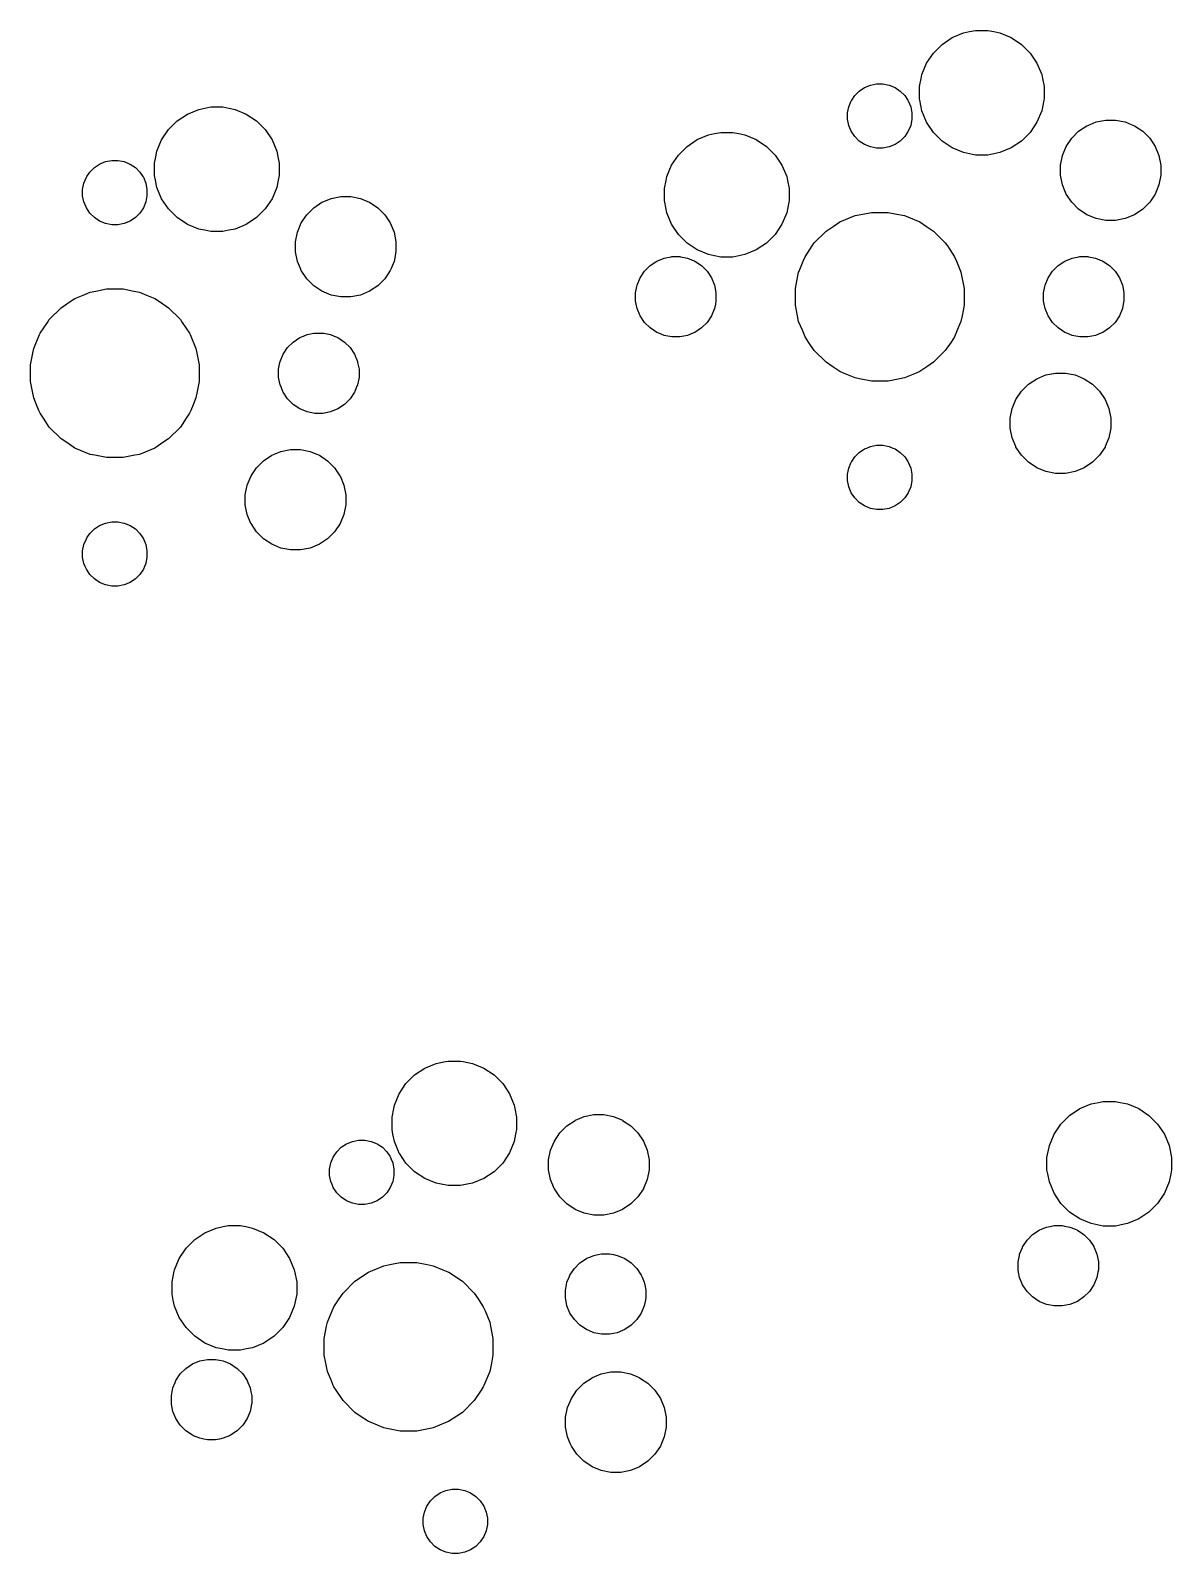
# Model space of a CAD drawing. Extents: x 70 to 347, y -163 to -55.
# Drawn here: x 101.56 to 129.97, y -153.93 to -116 of the extents above; entities that cross this region are included whole.
import ezdxf

# ---------------------------------------------------------------- set-up
doc = ezdxf.new("R2010")
doc.units = 0
doc.layers.add('BLACK', color=7, linetype='CONTINUOUS')

msp = doc.modelspace()

# ---------------------------------------------------------------- linework, layer by layer
at = {"layer": 'BLACK', "linetype": 'CONTINUOUS'}
for p, q in [((124.795, -116.06), (124.945, -116.03)), ((124.945, -116.03), (125.095, -116)), ((125.095, -116), (125.4, -116)), ((125.4, -116), (125.55, -116.03)), ((125.55, -116.03), (125.7, -116.06)), ((124.043, -116.562), (124.259, -116.346)), ((124.259, -116.346), (124.513, -116.177)), ((124.513, -116.177), (124.795, -116.06)), ((125.7, -116.06), (125.982, -116.177)), ((125.982, -116.177), (126.236, -116.346)), ((126.236, -116.346), (126.452, -116.562)), ((123.756, -117.099), (123.873, -116.817)), ((123.873, -116.817), (124.043, -116.562)), ((126.452, -116.562), (126.622, -116.817)), ((126.622, -116.817), (126.739, -117.099)), ((123.696, -117.398), (123.736, -117.197)), ((123.736, -117.197), (123.756, -117.099)), ((126.739, -117.099), (126.758, -117.197)), ((126.758, -117.197), (126.798, -117.398)), ((122.085, -117.621), (122.197, -117.509)), ((122.197, -117.509), (122.328, -117.421)), ((122.328, -117.421), (122.474, -117.361)), ((122.328, -117.421), (122.328, -117.421)), ((122.474, -117.361), (122.628, -117.33)), ((122.628, -117.33), (122.786, -117.33)), ((122.786, -117.33), (122.941, -117.361)), ((122.941, -117.361), (123.087, -117.421)), ((123.087, -117.421), (123.087, -117.421)), ((123.087, -117.421), (123.218, -117.509)), ((123.218, -117.509), (123.33, -117.621)), ((123.696, -117.704), (123.696, -117.398)), ((126.798, -117.398), (126.798, -117.704)), ((105.745, -117.965), (105.895, -117.935)), ((105.895, -117.935), (106.045, -117.905)), ((106.045, -117.905), (106.35, -117.905)), ((106.35, -117.905), (106.5, -117.935)), ((106.5, -117.935), (106.65, -117.965)), ((121.906, -118.052), (121.937, -117.898)), ((121.937, -117.898), (121.998, -117.752)), ((121.998, -117.752), (122.01, -117.734)), ((122.01, -117.734), (122.085, -117.621)), ((123.33, -117.621), (123.405, -117.734)), ((123.405, -117.734), (123.417, -117.752)), ((123.417, -117.752), (123.478, -117.898)), ((123.478, -117.898), (123.508, -118.052)), ((123.702, -117.734), (123.696, -117.704)), ((123.756, -118.004), (123.702, -117.734)), ((126.792, -117.734), (126.739, -118.004)), ((126.798, -117.704), (126.792, -117.734)), ((104.993, -118.467), (105.209, -118.251)), ((105.209, -118.251), (105.463, -118.082)), ((105.463, -118.082), (105.745, -117.965)), ((106.65, -117.965), (106.932, -118.082)), ((106.932, -118.082), (107.186, -118.251)), ((107.186, -118.251), (107.402, -118.467)), ((121.906, -118.21), (121.906, -118.052)), ((121.937, -118.365), (121.906, -118.21)), ((123.508, -118.21), (123.478, -118.365)), ((123.508, -118.052), (123.508, -118.21)), ((123.873, -118.286), (123.756, -118.004)), ((124.043, -118.54), (123.873, -118.286)), ((126.622, -118.286), (126.452, -118.54)), ((126.739, -118.004), (126.622, -118.286)), ((127.946, -118.339), (128.092, -118.278)), ((128.092, -118.278), (128.334, -118.23)), ((128.334, -118.23), (128.581, -118.23)), ((128.581, -118.23), (128.822, -118.278)), ((128.822, -118.278), (128.969, -118.339)), ((104.823, -118.722), (104.993, -118.467)), ((107.402, -118.467), (107.572, -118.722)), ((118.163, -118.717), (118.445, -118.6)), ((118.445, -118.6), (118.595, -118.57)), ((118.595, -118.57), (118.745, -118.54)), ((118.745, -118.54), (119.05, -118.54)), ((119.05, -118.54), (119.2, -118.57)), ((119.2, -118.57), (119.35, -118.6)), ((119.35, -118.6), (119.632, -118.717)), ((121.998, -118.511), (121.937, -118.365)), ((122.085, -118.642), (121.998, -118.511)), ((121.998, -118.511), (121.998, -118.511)), ((122.197, -118.753), (122.085, -118.642)), ((123.33, -118.642), (123.218, -118.753)), ((123.417, -118.511), (123.33, -118.642)), ((123.478, -118.365), (123.417, -118.511)), ((123.417, -118.511), (123.417, -118.511)), ((124.259, -118.756), (124.043, -118.54)), ((126.452, -118.54), (126.236, -118.756)), ((127.35, -118.886), (127.486, -118.684)), ((127.486, -118.684), (127.66, -118.509)), ((127.66, -118.509), (127.865, -118.373)), ((127.865, -118.373), (127.946, -118.339)), ((128.969, -118.339), (129.05, -118.373)), ((129.05, -118.373), (129.255, -118.509)), ((129.255, -118.509), (129.429, -118.684)), ((129.429, -118.684), (129.565, -118.886)), ((104.678, -119.146), (104.706, -119.004)), ((104.706, -119.004), (104.823, -118.722)), ((107.572, -118.722), (107.689, -119.004)), ((107.689, -119.004), (107.717, -119.146)), ((117.693, -119.102), (117.909, -118.886)), ((117.909, -118.886), (118.163, -118.717)), ((119.632, -118.717), (119.886, -118.886)), ((119.886, -118.886), (120.102, -119.102)), ((122.328, -118.841), (122.197, -118.753)), ((122.474, -118.901), (122.328, -118.841)), ((122.328, -118.841), (122.328, -118.841)), ((122.328, -118.841), (122.328, -118.841)), ((122.628, -118.932), (122.474, -118.901)), ((122.786, -118.932), (122.628, -118.932)), ((122.941, -118.901), (122.786, -118.932)), ((123.087, -118.841), (122.941, -118.901)), ((123.218, -118.753), (123.087, -118.841)), ((123.087, -118.841), (123.087, -118.841)), ((123.087, -118.841), (123.087, -118.841)), ((124.513, -118.926), (124.259, -118.756)), ((124.795, -119.043), (124.513, -118.926)), ((124.945, -119.072), (124.795, -119.043)), ((125.095, -119.102), (124.945, -119.072)), ((125.55, -119.072), (125.4, -119.102)), ((125.7, -119.043), (125.55, -119.072)), ((125.982, -118.926), (125.7, -119.043)), ((126.236, -118.756), (125.982, -118.926)), ((127.254, -119.116), (127.349, -118.889)), ((127.349, -118.889), (127.35, -118.886)), ((129.565, -118.886), (129.566, -118.889)), ((129.566, -118.889), (129.66, -119.116)), ((103.035, -119.526), (103.147, -119.414)), ((103.147, -119.414), (103.278, -119.326)), ((103.278, -119.326), (103.296, -119.319)), ((103.296, -119.319), (103.424, -119.266)), ((103.424, -119.266), (103.579, -119.235)), ((103.579, -119.235), (103.736, -119.235)), ((103.736, -119.235), (103.891, -119.266)), ((103.891, -119.266), (104.018, -119.319)), ((104.018, -119.319), (104.037, -119.326)), ((104.037, -119.326), (104.168, -119.414)), ((104.168, -119.414), (104.28, -119.526)), ((104.646, -119.303), (104.678, -119.146)), ((104.646, -119.609), (104.646, -119.303)), ((107.717, -119.146), (107.748, -119.303)), ((107.748, -119.303), (107.748, -119.609)), ((117.406, -119.639), (117.523, -119.357)), ((117.523, -119.357), (117.693, -119.102)), ((120.102, -119.102), (120.272, -119.357)), ((120.272, -119.357), (120.389, -119.639)), ((125.4, -119.102), (125.095, -119.102)), ((127.206, -119.358), (127.254, -119.116)), ((127.206, -119.604), (127.206, -119.358)), ((129.66, -119.116), (129.708, -119.358)), ((129.708, -119.358), (129.708, -119.604)), ((102.856, -119.957), (102.887, -119.803)), ((102.887, -119.803), (102.948, -119.657)), ((102.948, -119.657), (102.96, -119.639)), ((102.96, -119.639), (103.035, -119.526)), ((104.28, -119.526), (104.355, -119.639)), ((104.355, -119.639), (104.367, -119.657)), ((104.367, -119.657), (104.428, -119.803)), ((104.428, -119.803), (104.458, -119.957)), ((104.67, -119.725), (104.646, -119.609)), ((104.706, -119.909), (104.67, -119.725)), ((107.725, -119.725), (107.689, -119.909)), ((107.748, -119.609), (107.725, -119.725)), ((117.346, -119.938), (117.386, -119.737)), ((117.386, -119.737), (117.406, -119.639)), ((120.389, -119.639), (120.408, -119.737)), ((120.408, -119.737), (120.448, -119.938)), ((127.254, -119.846), (127.206, -119.604)), ((127.315, -119.993), (127.254, -119.846)), ((129.66, -119.846), (129.599, -119.993)), ((129.708, -119.604), (129.66, -119.846)), ((102.856, -120.115), (102.856, -119.957)), ((102.887, -120.27), (102.856, -120.115)), ((104.458, -120.115), (104.428, -120.27)), ((104.458, -119.957), (104.458, -120.115)), ((104.823, -120.191), (104.706, -119.909)), ((104.993, -120.445), (104.823, -120.191)), ((107.572, -120.191), (107.402, -120.445)), ((107.689, -119.909), (107.572, -120.191)), ((108.824, -120.274), (109.042, -120.183)), ((109.042, -120.183), (109.284, -120.135)), ((109.284, -120.135), (109.531, -120.135)), ((109.531, -120.135), (109.772, -120.183)), ((109.772, -120.183), (109.991, -120.274)), ((117.346, -120.244), (117.346, -119.938)), ((120.448, -119.938), (120.448, -120.244)), ((127.349, -120.074), (127.315, -119.993)), ((127.486, -120.279), (127.349, -120.074)), ((129.566, -120.074), (129.429, -120.279)), ((129.599, -119.993), (129.566, -120.074)), ((102.948, -120.416), (102.887, -120.27)), ((103.035, -120.547), (102.948, -120.416)), ((102.948, -120.416), (102.948, -120.416)), ((103.147, -120.658), (103.035, -120.547)), ((104.28, -120.547), (104.168, -120.658)), ((104.367, -120.416), (104.28, -120.547)), ((104.428, -120.27), (104.367, -120.416)), ((104.367, -120.416), (104.367, -120.416)), ((105.209, -120.661), (104.993, -120.445)), ((107.402, -120.445), (107.186, -120.661)), ((108.299, -120.794), (108.436, -120.589)), ((108.436, -120.589), (108.61, -120.414)), ((108.61, -120.414), (108.815, -120.278)), ((108.815, -120.278), (108.824, -120.274)), ((109.991, -120.274), (110, -120.278)), ((110, -120.278), (110.205, -120.414)), ((110.205, -120.414), (110.379, -120.589)), ((110.379, -120.589), (110.516, -120.794)), ((117.352, -120.274), (117.346, -120.244)), ((117.406, -120.544), (117.352, -120.274)), ((117.523, -120.826), (117.406, -120.544)), ((120.389, -120.544), (120.272, -120.826)), ((120.442, -120.274), (120.389, -120.544)), ((120.448, -120.244), (120.442, -120.274)), ((121.712, -120.769), (122.095, -120.611)), ((122.095, -120.611), (122.283, -120.573)), ((122.283, -120.573), (122.5, -120.53)), ((122.5, -120.53), (122.914, -120.53)), ((122.914, -120.53), (123.132, -120.573)), ((123.132, -120.573), (123.32, -120.611)), ((123.32, -120.611), (123.703, -120.769)), ((127.66, -120.453), (127.486, -120.279)), ((127.865, -120.59), (127.66, -120.453)), ((128.092, -120.684), (127.865, -120.59)), ((127.865, -120.59), (127.865, -120.59)), ((127.865, -120.59), (127.865, -120.59)), ((129.05, -120.59), (128.822, -120.684)), ((129.255, -120.453), (129.05, -120.59)), ((129.05, -120.59), (129.05, -120.59)), ((129.05, -120.59), (129.05, -120.59)), ((129.429, -120.279), (129.255, -120.453)), ((103.278, -120.746), (103.147, -120.658)), ((103.424, -120.806), (103.278, -120.746)), ((103.278, -120.746), (103.278, -120.746)), ((103.278, -120.746), (103.278, -120.746)), ((103.579, -120.837), (103.424, -120.806)), ((103.736, -120.837), (103.579, -120.837)), ((103.891, -120.806), (103.736, -120.837)), ((104.037, -120.746), (103.891, -120.806)), ((104.168, -120.658), (104.037, -120.746)), ((104.037, -120.746), (104.037, -120.746)), ((104.037, -120.746), (104.037, -120.746)), ((105.463, -120.831), (105.209, -120.661)), ((105.745, -120.948), (105.463, -120.831)), ((105.895, -120.977), (105.745, -120.948)), ((106.045, -121.007), (105.895, -120.977)), ((106.5, -120.977), (106.35, -121.007)), ((106.65, -120.948), (106.5, -120.977)), ((106.932, -120.831), (106.65, -120.948)), ((107.186, -120.661), (106.932, -120.831)), ((108.204, -121.021), (108.299, -120.794)), ((108.299, -120.794), (108.299, -120.794)), ((110.516, -120.794), (110.516, -120.794)), ((110.516, -120.794), (110.61, -121.021)), ((117.693, -121.08), (117.523, -120.826)), ((120.272, -120.826), (120.102, -121.08)), ((121.368, -120.999), (121.548, -120.879)), ((121.548, -120.879), (121.712, -120.769)), ((123.703, -120.769), (123.867, -120.879)), ((123.867, -120.879), (124.047, -120.999)), ((128.334, -120.732), (128.092, -120.684)), ((128.581, -120.732), (128.334, -120.732)), ((128.822, -120.684), (128.581, -120.732)), ((106.35, -121.007), (106.045, -121.007)), ((108.156, -121.263), (108.204, -121.021)), ((108.156, -121.509), (108.156, -121.263)), ((110.61, -121.021), (110.658, -121.263)), ((110.658, -121.263), (110.658, -121.509)), ((117.909, -121.296), (117.693, -121.08)), ((118.163, -121.466), (117.909, -121.296)), ((119.886, -121.296), (119.632, -121.466)), ((120.102, -121.08), (119.886, -121.296)), ((120.847, -121.634), (121.025, -121.367)), ((121.025, -121.367), (121.075, -121.292)), ((121.075, -121.292), (121.368, -120.999)), ((124.047, -120.999), (124.339, -121.292)), ((124.339, -121.292), (124.39, -121.367)), ((124.39, -121.367), (124.568, -121.634)), ((108.204, -121.751), (108.156, -121.509)), ((110.658, -121.509), (110.61, -121.751)), ((116.989, -121.854), (117.153, -121.744)), ((117.153, -121.744), (117.335, -121.669)), ((117.335, -121.669), (117.508, -121.634)), ((117.508, -121.634), (117.529, -121.63)), ((117.529, -121.63), (117.726, -121.63)), ((117.726, -121.63), (117.746, -121.634)), ((117.746, -121.634), (117.919, -121.669)), ((117.919, -121.669), (118.102, -121.744)), ((118.102, -121.744), (118.265, -121.854)), ((118.445, -121.583), (118.163, -121.466)), ((118.595, -121.612), (118.445, -121.583)), ((118.745, -121.642), (118.595, -121.612)), ((119.05, -121.642), (118.745, -121.642)), ((119.2, -121.612), (119.05, -121.642)), ((119.35, -121.583), (119.2, -121.612)), ((119.632, -121.466), (119.35, -121.583)), ((120.698, -121.993), (120.801, -121.744)), ((120.801, -121.744), (120.846, -121.636)), ((120.846, -121.636), (120.847, -121.634)), ((124.568, -121.634), (124.569, -121.636)), ((124.569, -121.636), (124.614, -121.744)), ((124.614, -121.744), (124.717, -121.993)), ((127.149, -121.854), (127.313, -121.744)), ((127.313, -121.744), (127.495, -121.669)), ((127.495, -121.669), (127.668, -121.634)), ((127.668, -121.634), (127.689, -121.63)), ((127.689, -121.63), (127.886, -121.63)), ((127.886, -121.63), (127.906, -121.634)), ((127.906, -121.634), (128.079, -121.669)), ((128.079, -121.669), (128.262, -121.744)), ((128.262, -121.744), (128.425, -121.854)), ((108.279, -121.931), (108.204, -121.751)), ((108.299, -121.979), (108.279, -121.931)), ((108.436, -122.184), (108.299, -121.979)), ((110.516, -121.979), (110.379, -122.184)), ((110.536, -121.931), (110.516, -121.979)), ((110.61, -121.751), (110.536, -121.931)), ((116.74, -122.157), (116.85, -121.993)), ((116.85, -121.993), (116.989, -121.854)), ((118.265, -121.854), (118.405, -121.993)), ((118.405, -121.993), (118.514, -122.157)), ((120.606, -122.424), (120.687, -122.018)), ((120.687, -122.018), (120.698, -121.993)), ((124.717, -121.993), (124.728, -122.018)), ((124.728, -122.018), (124.808, -122.424)), ((126.9, -122.157), (127.01, -121.993)), ((127.01, -121.993), (127.149, -121.854)), ((128.425, -121.854), (128.565, -121.993)), ((128.565, -121.993), (128.674, -122.157)), ((103.045, -122.516), (103.182, -122.489)), ((103.182, -122.489), (103.45, -122.435)), ((103.45, -122.435), (103.864, -122.435)), ((103.864, -122.435), (104.133, -122.489)), ((104.133, -122.489), (104.27, -122.516)), ((108.61, -122.358), (108.436, -122.184)), ((108.815, -122.495), (108.61, -122.358)), ((109.042, -122.589), (108.815, -122.495)), ((108.815, -122.495), (108.815, -122.495)), ((108.815, -122.495), (108.815, -122.495)), ((110, -122.495), (109.772, -122.589)), ((110.205, -122.358), (110, -122.495)), ((110, -122.495), (110, -122.495)), ((110, -122.495), (110, -122.495)), ((110.379, -122.184), (110.205, -122.358)), ((116.626, -122.533), (116.657, -122.379)), ((116.657, -122.379), (116.665, -122.339)), ((116.665, -122.339), (116.74, -122.157)), ((118.514, -122.157), (118.59, -122.339)), ((118.59, -122.339), (118.598, -122.379)), ((118.598, -122.379), (118.628, -122.533)), ((120.606, -122.838), (120.606, -122.424)), ((124.808, -122.424), (124.808, -122.838)), ((126.786, -122.533), (126.817, -122.379)), ((126.817, -122.379), (126.825, -122.339)), ((126.825, -122.339), (126.9, -122.157)), ((128.674, -122.157), (128.75, -122.339)), ((128.75, -122.339), (128.758, -122.379)), ((128.758, -122.379), (128.788, -122.533)), ((102.318, -122.904), (102.523, -122.768)), ((102.523, -122.768), (102.662, -122.674)), ((102.662, -122.674), (102.665, -122.673)), ((102.665, -122.673), (102.87, -122.588)), ((102.87, -122.588), (103.045, -122.516)), ((104.27, -122.516), (104.444, -122.588)), ((104.444, -122.588), (104.65, -122.673)), ((104.65, -122.673), (104.653, -122.674)), ((104.653, -122.674), (104.792, -122.768)), ((104.792, -122.768), (104.997, -122.904)), ((109.284, -122.637), (109.042, -122.589)), ((109.531, -122.637), (109.284, -122.637)), ((109.772, -122.589), (109.531, -122.637)), ((116.626, -122.73), (116.626, -122.533)), ((116.643, -122.814), (116.626, -122.73)), ((116.665, -122.923), (116.643, -122.814)), ((118.612, -122.814), (118.59, -122.923)), ((118.628, -122.73), (118.612, -122.814)), ((118.628, -122.533), (118.628, -122.73)), ((120.66, -123.105), (120.606, -122.838)), ((124.808, -122.838), (124.755, -123.105)), ((126.786, -122.73), (126.786, -122.533)), ((126.803, -122.814), (126.786, -122.73)), ((126.825, -122.923), (126.803, -122.814)), ((128.772, -122.814), (128.75, -122.923)), ((128.788, -122.73), (128.772, -122.814)), ((128.788, -122.533), (128.788, -122.73)), ((101.977, -123.269), (102.025, -123.197)), ((102.025, -123.197), (102.318, -122.904)), ((104.997, -122.904), (105.289, -123.197)), ((105.289, -123.197), (105.338, -123.269)), ((116.74, -123.105), (116.665, -122.923)), ((116.85, -123.269), (116.74, -123.105)), ((118.514, -123.105), (118.405, -123.269)), ((118.59, -122.923), (118.514, -123.105)), ((120.687, -123.244), (120.66, -123.105)), ((120.779, -123.467), (120.687, -123.244)), ((124.728, -123.244), (124.635, -123.467)), ((124.755, -123.105), (124.728, -123.244)), ((126.9, -123.105), (126.825, -122.923)), ((127.01, -123.269), (126.9, -123.105)), ((128.674, -123.105), (128.565, -123.269)), ((128.75, -122.923), (128.674, -123.105)), ((101.637, -123.923), (101.782, -123.574)), ((101.782, -123.574), (101.796, -123.541)), ((101.796, -123.541), (101.799, -123.535)), ((101.799, -123.535), (101.977, -123.269)), ((105.338, -123.269), (105.515, -123.535)), ((105.515, -123.535), (105.519, -123.541)), ((105.519, -123.541), (105.533, -123.574)), ((105.533, -123.574), (105.678, -123.923)), ((108.263, -123.649), (108.304, -123.632)), ((108.304, -123.632), (108.352, -123.613)), ((108.352, -123.613), (108.445, -123.574)), ((108.445, -123.574), (108.61, -123.541)), ((108.61, -123.541), (108.639, -123.535)), ((108.639, -123.535), (108.836, -123.535)), ((108.836, -123.535), (108.865, -123.541)), ((108.865, -123.541), (109.029, -123.574)), ((109.029, -123.574), (109.123, -123.613)), ((109.123, -123.613), (109.171, -123.632)), ((109.171, -123.632), (109.212, -123.649)), ((116.989, -123.409), (116.85, -123.269)), ((117.153, -123.518), (116.989, -123.409)), ((117.207, -123.54), (117.153, -123.518)), ((117.153, -123.518), (117.153, -123.518)), ((117.153, -123.518), (117.153, -123.518)), ((117.335, -123.594), (117.207, -123.54)), ((117.43, -123.613), (117.335, -123.594)), ((117.529, -123.632), (117.43, -123.613)), ((117.726, -123.632), (117.529, -123.632)), ((117.825, -123.613), (117.726, -123.632)), ((117.919, -123.594), (117.825, -123.613)), ((118.048, -123.54), (117.919, -123.594)), ((118.102, -123.518), (118.048, -123.54)), ((118.265, -123.409), (118.102, -123.518)), ((118.102, -123.518), (118.102, -123.518)), ((118.102, -123.518), (118.102, -123.518)), ((118.405, -123.269), (118.265, -123.409)), ((120.813, -123.547), (120.779, -123.467)), ((120.846, -123.626), (120.813, -123.547)), ((120.934, -123.759), (120.846, -123.626)), ((124.569, -123.626), (124.481, -123.759)), ((124.602, -123.547), (124.569, -123.626)), ((124.635, -123.467), (124.602, -123.547)), ((127.149, -123.409), (127.01, -123.269)), ((127.313, -123.518), (127.149, -123.409)), ((127.367, -123.54), (127.313, -123.518)), ((127.313, -123.518), (127.313, -123.518)), ((127.313, -123.518), (127.313, -123.518)), ((127.495, -123.594), (127.367, -123.54)), ((127.59, -123.613), (127.495, -123.594)), ((127.689, -123.632), (127.59, -123.613)), ((127.886, -123.632), (127.689, -123.632)), ((127.985, -123.613), (127.886, -123.632)), ((128.079, -123.594), (127.985, -123.613)), ((128.208, -123.54), (128.079, -123.594)), ((128.262, -123.518), (128.208, -123.54)), ((128.425, -123.409), (128.262, -123.518)), ((128.262, -123.518), (128.262, -123.518)), ((128.262, -123.518), (128.262, -123.518)), ((128.565, -123.269), (128.425, -123.409)), ((101.556, -124.329), (101.623, -123.993)), ((101.623, -123.993), (101.637, -123.923)), ((105.678, -123.923), (105.692, -123.993)), ((105.692, -123.993), (105.758, -124.329)), ((107.85, -124.062), (107.96, -123.898)), ((107.96, -123.898), (108.099, -123.759)), ((108.099, -123.759), (108.263, -123.649)), ((109.212, -123.649), (109.375, -123.759)), ((109.375, -123.759), (109.515, -123.898)), ((109.515, -123.898), (109.624, -124.062)), ((121.075, -123.971), (120.934, -123.759)), ((121.368, -124.263), (121.075, -123.971)), ((124.339, -123.971), (124.047, -124.263)), ((124.481, -123.759), (124.339, -123.971)), ((101.556, -124.743), (101.556, -124.329)), ((105.758, -124.329), (105.758, -124.743)), ((107.736, -124.438), (107.77, -124.267)), ((107.77, -124.267), (107.775, -124.244)), ((107.775, -124.244), (107.85, -124.062)), ((109.624, -124.062), (109.7, -124.244)), ((109.7, -124.244), (109.704, -124.267)), ((109.704, -124.267), (109.738, -124.438)), ((121.539, -124.377), (121.368, -124.263)), ((121.712, -124.493), (121.539, -124.377)), ((123.876, -124.377), (123.703, -124.493)), ((124.047, -124.263), (123.876, -124.377)), ((101.606, -124.993), (101.556, -124.743)), ((105.758, -124.743), (105.709, -124.993)), ((107.736, -124.635), (107.736, -124.438)), ((107.744, -124.674), (107.736, -124.635)), ((107.775, -124.828), (107.744, -124.674)), ((109.731, -124.674), (109.7, -124.828)), ((109.738, -124.635), (109.731, -124.674)), ((109.738, -124.438), (109.738, -124.635)), ((121.802, -124.53), (121.712, -124.493)), ((121.712, -124.493), (121.712, -124.493)), ((121.712, -124.493), (121.712, -124.493)), ((122.095, -124.651), (121.802, -124.53)), ((122.206, -124.674), (122.095, -124.651)), ((122.5, -124.732), (122.206, -124.674)), ((122.914, -124.732), (122.5, -124.732)), ((123.209, -124.674), (122.914, -124.732)), ((123.32, -124.651), (123.209, -124.674)), ((123.613, -124.53), (123.32, -124.651)), ((123.703, -124.493), (123.613, -124.53)), ((123.703, -124.493), (123.703, -124.493)), ((123.703, -124.493), (123.703, -124.493)), ((126.41, -124.809), (126.615, -124.673)), ((126.615, -124.673), (126.692, -124.641)), ((126.692, -124.641), (126.842, -124.578)), ((126.842, -124.578), (127.084, -124.53)), ((127.084, -124.53), (127.331, -124.53)), ((127.331, -124.53), (127.572, -124.578)), ((127.572, -124.578), (127.723, -124.641)), ((127.723, -124.641), (127.8, -124.673)), ((127.8, -124.673), (128.005, -124.809)), ((101.637, -125.149), (101.606, -124.993)), ((101.708, -125.319), (101.637, -125.149)), ((105.678, -125.149), (105.607, -125.319)), ((105.709, -124.993), (105.678, -125.149)), ((107.804, -124.898), (107.775, -124.828)), ((107.843, -124.993), (107.804, -124.898)), ((107.85, -125.01), (107.843, -124.993)), ((107.96, -125.174), (107.85, -125.01)), ((109.624, -125.01), (109.515, -125.174)), ((109.632, -124.993), (109.624, -125.01)), ((109.671, -124.898), (109.632, -124.993)), ((109.7, -124.828), (109.671, -124.898)), ((126.099, -125.189), (126.236, -124.984)), ((126.236, -124.984), (126.41, -124.809)), ((128.005, -124.809), (128.179, -124.984)), ((128.179, -124.984), (128.316, -125.189)), ((101.766, -125.46), (101.708, -125.319)), ((101.796, -125.531), (101.766, -125.46)), ((101.88, -125.658), (101.796, -125.531)), ((105.519, -125.531), (105.435, -125.658)), ((105.549, -125.46), (105.519, -125.531)), ((105.607, -125.319), (105.549, -125.46)), ((108.099, -125.314), (107.96, -125.174)), ((108.263, -125.423), (108.099, -125.314)), ((108.445, -125.499), (108.263, -125.423)), ((108.639, -125.537), (108.445, -125.499)), ((108.836, -125.537), (108.639, -125.537)), ((109.029, -125.499), (108.836, -125.537)), ((109.212, -125.423), (109.029, -125.499)), ((109.375, -125.314), (109.212, -125.423)), ((109.515, -125.174), (109.375, -125.314)), ((125.956, -125.658), (126.004, -125.416)), ((126.004, -125.416), (126.099, -125.189)), ((126.099, -125.189), (126.099, -125.189)), ((128.316, -125.189), (128.316, -125.189)), ((128.316, -125.189), (128.41, -125.416)), ((128.41, -125.416), (128.458, -125.658)), ((102.025, -125.876), (101.88, -125.658)), ((102.318, -126.168), (102.025, -125.876)), ((105.289, -125.876), (104.997, -126.168)), ((105.435, -125.658), (105.289, -125.876)), ((125.956, -125.904), (125.956, -125.658)), ((126.004, -126.146), (125.956, -125.904)), ((128.458, -125.904), (128.41, -126.146)), ((128.458, -125.658), (128.458, -125.904)), ((102.433, -126.245), (102.318, -126.168)), ((102.662, -126.398), (102.433, -126.245)), ((104.881, -126.245), (104.653, -126.398)), ((104.997, -126.168), (104.881, -126.245)), ((126.093, -126.361), (126.004, -126.146)), ((128.41, -126.146), (128.321, -126.361)), ((102.665, -126.399), (102.662, -126.398)), ((102.662, -126.398), (102.662, -126.398)), ((102.662, -126.398), (102.662, -126.398)), ((103.045, -126.556), (102.665, -126.399)), ((103.156, -126.579), (103.045, -126.556)), ((103.45, -126.637), (103.156, -126.579)), ((103.864, -126.637), (103.45, -126.637)), ((104.159, -126.579), (103.864, -126.637)), ((104.27, -126.556), (104.159, -126.579)), ((104.65, -126.399), (104.27, -126.556)), ((104.653, -126.398), (104.65, -126.399)), ((104.653, -126.398), (104.653, -126.398)), ((104.653, -126.398), (104.653, -126.398)), ((107.36, -126.714), (107.565, -126.578)), ((107.565, -126.578), (107.653, -126.541)), ((107.653, -126.541), (107.792, -126.483)), ((107.792, -126.483), (108.034, -126.435)), ((108.034, -126.435), (108.281, -126.435)), ((108.281, -126.435), (108.522, -126.483)), ((108.522, -126.483), (108.661, -126.541)), ((108.661, -126.541), (108.75, -126.578)), ((108.75, -126.578), (108.955, -126.714)), ((122.009, -126.735), (122.085, -126.621)), ((122.085, -126.621), (122.197, -126.509)), ((122.197, -126.509), (122.328, -126.421)), ((122.328, -126.421), (122.382, -126.399)), ((122.382, -126.399), (122.474, -126.361)), ((122.474, -126.361), (122.628, -126.33)), ((122.628, -126.33), (122.786, -126.33)), ((122.786, -126.33), (122.941, -126.361)), ((122.941, -126.361), (123.033, -126.399)), ((123.033, -126.399), (123.087, -126.421)), ((123.087, -126.421), (123.218, -126.509)), ((123.218, -126.509), (123.33, -126.621)), ((123.33, -126.621), (123.406, -126.735)), ((126.099, -126.374), (126.093, -126.361)), ((126.236, -126.579), (126.099, -126.374)), ((126.41, -126.753), (126.236, -126.579)), ((128.179, -126.579), (128.005, -126.753)), ((128.316, -126.374), (128.179, -126.579)), ((128.321, -126.361), (128.316, -126.374)), ((107.051, -127.09), (107.186, -126.889)), ((107.186, -126.889), (107.36, -126.714)), ((108.955, -126.714), (109.129, -126.889)), ((109.129, -126.889), (109.264, -127.09)), ((121.906, -127.052), (121.937, -126.898)), ((121.906, -127.21), (121.906, -127.052)), ((121.937, -126.898), (121.998, -126.752)), ((121.998, -126.752), (122.009, -126.735)), ((123.406, -126.735), (123.417, -126.752)), ((123.417, -126.752), (123.478, -126.898)), ((123.478, -126.898), (123.508, -127.052)), ((123.508, -127.052), (123.508, -127.21)), ((126.615, -126.89), (126.41, -126.753)), ((126.842, -126.984), (126.615, -126.89)), ((126.615, -126.89), (126.615, -126.89)), ((126.615, -126.89), (126.615, -126.89)), ((127.084, -127.032), (126.842, -126.984)), ((127.331, -127.032), (127.084, -127.032)), ((127.572, -126.984), (127.331, -127.032)), ((127.8, -126.89), (127.572, -126.984)), ((128.005, -126.753), (127.8, -126.89)), ((127.8, -126.89), (127.8, -126.89)), ((127.8, -126.89), (127.8, -126.89)), ((106.906, -127.563), (106.954, -127.321)), ((106.954, -127.321), (107.049, -127.094)), ((107.049, -127.094), (107.051, -127.09)), ((109.264, -127.09), (109.266, -127.094)), ((109.266, -127.094), (109.36, -127.321)), ((109.36, -127.321), (109.408, -127.563)), ((121.937, -127.365), (121.906, -127.21)), ((121.98, -127.469), (121.937, -127.365)), ((123.478, -127.365), (123.434, -127.469)), ((123.508, -127.21), (123.478, -127.365)), ((106.906, -127.809), (106.906, -127.563)), ((106.954, -128.051), (106.906, -127.809)), ((109.408, -127.809), (109.36, -128.051)), ((109.408, -127.563), (109.408, -127.809)), ((121.998, -127.511), (121.98, -127.469)), ((122.085, -127.642), (121.998, -127.511)), ((122.197, -127.753), (122.085, -127.642)), ((122.328, -127.841), (122.197, -127.753)), ((123.218, -127.753), (123.087, -127.841)), ((123.33, -127.642), (123.218, -127.753)), ((123.417, -127.511), (123.33, -127.642)), ((123.434, -127.469), (123.417, -127.511)), ((107.048, -128.277), (106.954, -128.051)), ((109.36, -128.051), (109.267, -128.277)), ((122.474, -127.901), (122.328, -127.841)), ((122.328, -127.841), (122.328, -127.841)), ((122.328, -127.841), (122.328, -127.841)), ((122.628, -127.932), (122.474, -127.901)), ((122.786, -127.932), (122.628, -127.932)), ((122.941, -127.901), (122.786, -127.932)), ((123.087, -127.841), (122.941, -127.901)), ((123.087, -127.841), (123.087, -127.841)), ((123.087, -127.841), (123.087, -127.841)), ((102.96, -128.638), (103.035, -128.526)), ((103.035, -128.526), (103.147, -128.414)), ((103.147, -128.414), (103.278, -128.326)), ((103.278, -128.326), (103.424, -128.266)), ((103.278, -128.326), (103.278, -128.326)), ((103.424, -128.266), (103.579, -128.235)), ((103.579, -128.235), (103.736, -128.235)), ((103.736, -128.235), (103.891, -128.266)), ((103.891, -128.266), (104.037, -128.326)), ((104.037, -128.326), (104.037, -128.326)), ((104.037, -128.326), (104.168, -128.414)), ((104.168, -128.414), (104.28, -128.526)), ((104.28, -128.526), (104.355, -128.638)), ((107.049, -128.279), (107.048, -128.277)), ((107.186, -128.484), (107.049, -128.279)), ((107.36, -128.658), (107.186, -128.484)), ((109.129, -128.484), (108.955, -128.658)), ((109.266, -128.279), (109.129, -128.484)), ((109.267, -128.277), (109.266, -128.279)), ((102.856, -128.957), (102.887, -128.803)), ((102.887, -128.803), (102.948, -128.657)), ((102.948, -128.657), (102.96, -128.638)), ((104.355, -128.638), (104.367, -128.657)), ((104.367, -128.657), (104.428, -128.803)), ((104.428, -128.803), (104.458, -128.957)), ((107.565, -128.795), (107.36, -128.658)), ((107.792, -128.889), (107.565, -128.795)), ((107.565, -128.795), (107.565, -128.795)), ((107.565, -128.795), (107.565, -128.795)), ((108.034, -128.937), (107.792, -128.889)), ((108.281, -128.937), (108.034, -128.937)), ((108.522, -128.889), (108.281, -128.937)), ((108.75, -128.795), (108.522, -128.889)), ((108.955, -128.658), (108.75, -128.795)), ((108.75, -128.795), (108.75, -128.795)), ((108.75, -128.795), (108.75, -128.795)), ((102.856, -129.115), (102.856, -128.957)), ((102.887, -129.27), (102.856, -129.115)), ((102.919, -129.347), (102.887, -129.27)), ((104.428, -129.27), (104.396, -129.347)), ((104.458, -129.115), (104.428, -129.27)), ((104.458, -128.957), (104.458, -129.115)), ((102.948, -129.416), (102.919, -129.347)), ((103.035, -129.547), (102.948, -129.416)), ((103.147, -129.658), (103.035, -129.547)), ((103.278, -129.746), (103.147, -129.658)), ((104.168, -129.658), (104.037, -129.746)), ((104.28, -129.547), (104.168, -129.658)), ((104.367, -129.416), (104.28, -129.547)), ((104.396, -129.347), (104.367, -129.416)), ((103.424, -129.806), (103.278, -129.746)), ((103.278, -129.746), (103.278, -129.746)), ((103.278, -129.746), (103.278, -129.746)), ((103.579, -129.837), (103.424, -129.806)), ((103.736, -129.837), (103.579, -129.837)), ((103.891, -129.806), (103.736, -129.837)), ((104.037, -129.746), (103.891, -129.806)), ((104.037, -129.746), (104.037, -129.746)), ((104.037, -129.746), (104.037, -129.746)), ((111.123, -142.011), (111.377, -141.842)), ((111.377, -141.842), (111.659, -141.725)), ((111.659, -141.725), (111.894, -141.678)), ((111.894, -141.678), (111.958, -141.665)), ((111.958, -141.665), (112.264, -141.665)), ((112.264, -141.665), (112.329, -141.678)), ((112.329, -141.678), (112.564, -141.725)), ((112.564, -141.725), (112.846, -141.842)), ((112.846, -141.842), (113.1, -142.011)), ((110.737, -142.482), (110.907, -142.227)), ((110.907, -142.227), (111.123, -142.011)), ((113.1, -142.011), (113.316, -142.227)), ((113.316, -142.227), (113.486, -142.482)), ((110.62, -142.764), (110.737, -142.482)), ((113.486, -142.482), (113.603, -142.764)), ((110.56, -143.063), (110.603, -142.847)), ((110.603, -142.847), (110.62, -142.764)), ((113.603, -142.764), (113.619, -142.847)), ((113.619, -142.847), (113.662, -143.063)), ((127.434, -143.016), (127.688, -142.847)), ((127.688, -142.847), (127.97, -142.73)), ((127.97, -142.73), (128.153, -142.693)), ((128.153, -142.693), (128.27, -142.67)), ((128.27, -142.67), (128.575, -142.67)), ((128.575, -142.67), (128.692, -142.693)), ((128.692, -142.693), (128.875, -142.73)), ((128.875, -142.73), (129.157, -142.847)), ((129.157, -142.847), (129.411, -143.016)), ((110.56, -143.369), (110.56, -143.063)), ((113.662, -143.063), (113.662, -143.369)), ((114.74, -143.452), (114.914, -143.278)), ((114.914, -143.278), (115.119, -143.141)), ((115.119, -143.141), (115.127, -143.138)), ((115.127, -143.138), (115.346, -143.047)), ((115.346, -143.047), (115.588, -142.999)), ((115.588, -142.999), (115.835, -142.999)), ((115.835, -142.999), (116.076, -143.047)), ((116.076, -143.047), (116.296, -143.138)), ((116.296, -143.138), (116.304, -143.141)), ((116.304, -143.141), (116.509, -143.278)), ((116.509, -143.278), (116.683, -143.452)), ((127.048, -143.487), (127.218, -143.232)), ((127.218, -143.232), (127.434, -143.016)), ((129.411, -143.016), (129.627, -143.232)), ((129.627, -143.232), (129.797, -143.487)), ((109.297, -143.812), (109.428, -143.724)), ((109.428, -143.724), (109.467, -143.708)), ((109.467, -143.708), (109.574, -143.664)), ((109.574, -143.664), (109.729, -143.633)), ((109.729, -143.633), (109.887, -143.633)), ((109.887, -143.633), (110.042, -143.664)), ((110.042, -143.664), (110.149, -143.708)), ((110.149, -143.708), (110.187, -143.724)), ((110.187, -143.724), (110.319, -143.812)), ((110.584, -143.488), (110.56, -143.369)), ((110.62, -143.669), (110.584, -143.488)), ((110.721, -143.913), (110.62, -143.669)), ((113.603, -143.669), (113.486, -143.951)), ((113.639, -143.488), (113.603, -143.669)), ((113.662, -143.369), (113.639, -143.488)), ((114.508, -143.885), (114.603, -143.657)), ((114.603, -143.657), (114.604, -143.656)), ((114.604, -143.656), (114.74, -143.452)), ((116.683, -143.452), (116.819, -143.656)), ((116.819, -143.656), (116.82, -143.657)), ((116.82, -143.657), (116.914, -143.885)), ((126.931, -143.769), (127.048, -143.487)), ((129.797, -143.487), (129.914, -143.769)), ((109.038, -144.2), (109.098, -144.054)), ((109.098, -144.054), (109.114, -144.03)), ((109.114, -144.03), (109.186, -143.923)), ((109.186, -143.923), (109.297, -143.812)), ((110.319, -143.812), (110.43, -143.923)), ((110.43, -143.923), (110.43, -143.923)), ((110.43, -143.923), (110.502, -144.03)), ((110.502, -144.03), (110.517, -144.049)), ((110.517, -144.049), (110.525, -144.056)), ((110.525, -144.056), (110.526, -144.069)), ((110.526, -144.069), (110.533, -144.092)), ((110.533, -144.092), (110.578, -144.2)), ((110.728, -143.937), (110.721, -143.913)), ((110.73, -143.95), (110.728, -143.937)), ((110.737, -143.956), (110.73, -143.95)), ((110.753, -143.975), (110.737, -143.956)), ((110.907, -144.205), (110.753, -143.975)), ((113.486, -143.951), (113.316, -144.205)), ((114.46, -144.126), (114.508, -143.885)), ((114.46, -144.373), (114.46, -144.126)), ((116.914, -143.885), (116.962, -144.126)), ((116.962, -144.126), (116.962, -144.373)), ((126.871, -144.068), (126.922, -143.812)), ((126.871, -144.374), (126.871, -144.068)), ((126.922, -143.812), (126.931, -143.769)), ((129.914, -143.769), (129.922, -143.812)), ((129.922, -143.812), (129.973, -144.068)), ((129.973, -144.068), (129.973, -144.374)), ((109.007, -144.355), (109.038, -144.2)), ((109.007, -144.513), (109.007, -144.355)), ((110.578, -144.2), (110.609, -144.355)), ((110.609, -144.355), (110.609, -144.513)), ((111.123, -144.421), (110.907, -144.205)), ((111.377, -144.591), (111.123, -144.421)), ((113.1, -144.421), (112.846, -144.591)), ((113.316, -144.205), (113.1, -144.421)), ((114.508, -144.615), (114.46, -144.373)), ((116.962, -144.373), (116.914, -144.615)), ((126.891, -144.475), (126.871, -144.374)), ((126.931, -144.674), (126.891, -144.475)), ((129.953, -144.475), (129.914, -144.674)), ((129.973, -144.374), (129.953, -144.475)), ((109.038, -144.667), (109.007, -144.513)), ((109.068, -144.741), (109.038, -144.667)), ((109.098, -144.813), (109.068, -144.741)), ((109.186, -144.944), (109.098, -144.813)), ((110.518, -144.813), (110.43, -144.944)), ((110.548, -144.741), (110.518, -144.813)), ((110.578, -144.667), (110.548, -144.741)), ((110.609, -144.513), (110.578, -144.667)), ((111.659, -144.708), (111.377, -144.591)), ((111.788, -144.733), (111.659, -144.708)), ((111.958, -144.767), (111.788, -144.733)), ((112.264, -144.767), (111.958, -144.767)), ((112.435, -144.733), (112.264, -144.767)), ((112.564, -144.708), (112.435, -144.733)), ((112.846, -144.591), (112.564, -144.708)), ((114.601, -144.839), (114.508, -144.615)), ((114.603, -144.842), (114.601, -144.839)), ((114.74, -145.047), (114.603, -144.842)), ((116.82, -144.842), (116.683, -145.047)), ((116.821, -144.839), (116.82, -144.842)), ((116.914, -144.615), (116.821, -144.839)), ((127.048, -144.956), (126.931, -144.674)), ((129.914, -144.674), (129.797, -144.956)), ((109.297, -145.056), (109.186, -144.944)), ((109.428, -145.144), (109.297, -145.056)), ((109.574, -145.204), (109.428, -145.144)), ((109.428, -145.144), (109.428, -145.144)), ((109.428, -145.144), (109.428, -145.144)), ((109.729, -145.235), (109.574, -145.204)), ((109.887, -145.235), (109.729, -145.235)), ((110.042, -145.204), (109.887, -145.235)), ((110.187, -145.144), (110.042, -145.204)), ((110.319, -145.056), (110.187, -145.144)), ((110.187, -145.144), (110.187, -145.144)), ((110.187, -145.144), (110.187, -145.144)), ((110.43, -144.944), (110.319, -145.056)), ((114.914, -145.221), (114.74, -145.047)), ((115.119, -145.358), (114.914, -145.221)), ((116.509, -145.221), (116.304, -145.358)), ((116.683, -145.047), (116.509, -145.221)), ((127.218, -145.21), (127.048, -144.956)), ((127.434, -145.426), (127.218, -145.21)), ((129.627, -145.21), (129.411, -145.426)), ((129.797, -144.956), (129.627, -145.21)), ((115.346, -145.453), (115.119, -145.358)), ((115.119, -145.358), (115.119, -145.358)), ((115.119, -145.358), (115.119, -145.358)), ((115.588, -145.501), (115.346, -145.453)), ((115.835, -145.501), (115.588, -145.501)), ((116.076, -145.453), (115.835, -145.501)), ((116.304, -145.358), (116.076, -145.453)), ((116.304, -145.358), (116.304, -145.358)), ((116.304, -145.358), (116.304, -145.358)), ((127.688, -145.596), (127.434, -145.426)), ((127.97, -145.713), (127.688, -145.596)), ((129.157, -145.596), (128.875, -145.713)), ((129.411, -145.426), (129.157, -145.596)), ((105.646, -146.108), (105.9, -145.939)), ((105.9, -145.939), (106.183, -145.822)), ((106.183, -145.822), (106.353, -145.788)), ((106.353, -145.788), (106.482, -145.762)), ((106.482, -145.762), (106.788, -145.762)), ((106.788, -145.762), (106.917, -145.788)), ((106.917, -145.788), (107.087, -145.822)), ((107.087, -145.822), (107.37, -145.939)), ((107.37, -145.939), (107.624, -146.108)), ((126.375, -146.123), (126.514, -145.984)), ((126.514, -145.984), (126.678, -145.874)), ((126.678, -145.874), (126.749, -145.845)), ((126.678, -145.874), (126.678, -145.874)), ((126.749, -145.845), (126.86, -145.799)), ((126.86, -145.799), (126.993, -145.772)), ((126.993, -145.772), (127.054, -145.76)), ((127.054, -145.76), (127.251, -145.76)), ((127.251, -145.76), (127.311, -145.772)), ((127.311, -145.772), (127.444, -145.799)), ((127.444, -145.799), (127.556, -145.845)), ((127.556, -145.845), (127.627, -145.874)), ((127.627, -145.874), (127.627, -145.874)), ((127.627, -145.874), (127.79, -145.984)), ((127.79, -145.984), (127.93, -146.123)), ((128.05, -145.728), (127.97, -145.713)), ((128.27, -145.772), (128.05, -145.728)), ((128.575, -145.772), (128.27, -145.772)), ((128.795, -145.728), (128.575, -145.772)), ((128.875, -145.713), (128.795, -145.728)), ((105.261, -146.578), (105.43, -146.324)), ((105.43, -146.324), (105.646, -146.108)), ((107.624, -146.108), (107.84, -146.324)), ((107.84, -146.324), (108.009, -146.578)), ((126.19, -146.469), (126.258, -146.306)), ((126.258, -146.306), (126.265, -146.287)), ((126.265, -146.287), (126.266, -146.286)), ((126.266, -146.286), (126.375, -146.123)), ((127.93, -146.123), (128.039, -146.286)), ((128.039, -146.286), (128.039, -146.287)), ((128.039, -146.287), (128.047, -146.306)), ((128.047, -146.306), (128.115, -146.469)), ((105.144, -146.861), (105.261, -146.578)), ((108.009, -146.578), (108.126, -146.861)), ((110.119, -146.86), (110.36, -146.76)), ((110.36, -146.76), (110.507, -146.731)), ((110.507, -146.731), (110.766, -146.68)), ((110.766, -146.68), (111.18, -146.68)), ((111.18, -146.68), (111.438, -146.731)), ((111.438, -146.731), (111.585, -146.76)), ((111.585, -146.76), (111.826, -146.86)), ((115.102, -146.828), (115.241, -146.688)), ((115.241, -146.688), (115.405, -146.579)), ((115.405, -146.579), (115.415, -146.575)), ((115.415, -146.575), (115.485, -146.546)), ((115.485, -146.546), (115.588, -146.503)), ((115.588, -146.503), (115.684, -146.484)), ((115.684, -146.484), (115.781, -146.465)), ((115.781, -146.465), (115.978, -146.465)), ((115.978, -146.465), (116.075, -146.484)), ((116.075, -146.484), (116.171, -146.503)), ((116.171, -146.503), (116.274, -146.546)), ((116.274, -146.546), (116.344, -146.575)), ((116.344, -146.575), (116.354, -146.579)), ((116.354, -146.579), (116.518, -146.688)), ((116.518, -146.688), (116.657, -146.828)), ((126.151, -146.663), (126.183, -146.503)), ((126.151, -146.86), (126.151, -146.663)), ((126.183, -146.503), (126.19, -146.469)), ((128.115, -146.469), (128.122, -146.503)), ((128.122, -146.503), (128.153, -146.663)), ((128.153, -146.663), (128.153, -146.86)), ((105.084, -147.16), (105.137, -146.895)), ((105.084, -147.466), (105.084, -147.16)), ((105.137, -146.895), (105.144, -146.861)), ((108.126, -146.861), (108.133, -146.895)), ((108.133, -146.895), (108.186, -147.16)), ((108.186, -147.16), (108.186, -147.466)), ((109.341, -147.441), (109.633, -147.149)), ((109.633, -147.149), (109.972, -146.922)), ((109.972, -146.922), (109.977, -146.919)), ((109.977, -146.919), (109.995, -146.911)), ((109.995, -146.911), (110.119, -146.86)), ((111.826, -146.86), (111.95, -146.911)), ((111.95, -146.911), (111.968, -146.919)), ((111.968, -146.919), (111.973, -146.922)), ((111.973, -146.922), (112.312, -147.149)), ((112.312, -147.149), (112.605, -147.441)), ((114.917, -147.174), (114.97, -147.045)), ((114.97, -147.045), (114.992, -146.992)), ((114.992, -146.992), (115.008, -146.968)), ((115.008, -146.968), (115.102, -146.828)), ((116.657, -146.828), (116.751, -146.968)), ((116.751, -146.968), (116.767, -146.992)), ((116.767, -146.992), (116.789, -147.045)), ((116.789, -147.045), (116.842, -147.174)), ((126.164, -146.922), (126.151, -146.86)), ((126.19, -147.053), (126.164, -146.922)), ((126.265, -147.235), (126.19, -147.053)), ((128.115, -147.053), (128.039, -147.235)), ((128.141, -146.922), (128.115, -147.053)), ((128.153, -146.86), (128.141, -146.922)), ((105.114, -147.616), (105.084, -147.466)), ((108.186, -147.466), (108.156, -147.616)), ((109.244, -147.586), (109.341, -147.441)), ((112.605, -147.441), (112.702, -147.586)), ((114.878, -147.367), (114.905, -147.235)), ((114.878, -147.564), (114.878, -147.367)), ((114.905, -147.235), (114.917, -147.174)), ((116.842, -147.174), (116.854, -147.235)), ((116.854, -147.235), (116.88, -147.367)), ((116.88, -147.367), (116.88, -147.564)), ((126.375, -147.399), (126.265, -147.235)), ((126.514, -147.539), (126.375, -147.399)), ((126.678, -147.648), (126.514, -147.539)), ((127.79, -147.539), (127.627, -147.648)), ((127.93, -147.399), (127.79, -147.539)), ((128.039, -147.235), (127.93, -147.399)), ((105.144, -147.766), (105.114, -147.616)), ((105.261, -148.048), (105.144, -147.766)), ((108.126, -147.766), (108.009, -148.048)), ((108.156, -147.616), (108.126, -147.766)), ((108.952, -148.168), (109.068, -147.888)), ((109.068, -147.888), (109.111, -147.785)), ((109.111, -147.785), (109.129, -147.758)), ((109.129, -147.758), (109.244, -147.586)), ((112.702, -147.586), (112.816, -147.758)), ((112.816, -147.758), (112.834, -147.785)), ((112.834, -147.785), (112.877, -147.888)), ((112.877, -147.888), (112.993, -148.168)), ((114.895, -147.648), (114.878, -147.564)), ((114.917, -147.758), (114.895, -147.648)), ((114.992, -147.94), (114.917, -147.758)), ((116.842, -147.758), (116.767, -147.94)), ((116.864, -147.648), (116.842, -147.758)), ((116.88, -147.564), (116.864, -147.648)), ((126.86, -147.724), (126.678, -147.648)), ((127.054, -147.762), (126.86, -147.724)), ((127.251, -147.762), (127.054, -147.762)), ((127.444, -147.724), (127.251, -147.762)), ((127.627, -147.648), (127.444, -147.724)), ((105.43, -148.302), (105.261, -148.048)), ((108.009, -148.048), (107.84, -148.302)), ((108.872, -148.574), (108.932, -148.269)), ((108.932, -148.269), (108.952, -148.168)), ((112.993, -148.168), (113.013, -148.269)), ((113.013, -148.269), (113.074, -148.574)), ((115.102, -148.104), (114.992, -147.94)), ((115.241, -148.243), (115.102, -148.104)), ((115.405, -148.353), (115.241, -148.243)), ((116.518, -148.243), (116.354, -148.353)), ((116.657, -148.104), (116.518, -148.243)), ((116.767, -147.94), (116.657, -148.104)), ((105.646, -148.518), (105.43, -148.302)), ((105.9, -148.688), (105.646, -148.518)), ((107.624, -148.518), (107.37, -148.688)), ((107.84, -148.302), (107.624, -148.518)), ((108.872, -148.987), (108.872, -148.574)), ((113.074, -148.574), (113.074, -148.987)), ((115.459, -148.375), (115.405, -148.353)), ((115.405, -148.353), (115.405, -148.353)), ((115.405, -148.353), (115.405, -148.353)), ((115.588, -148.428), (115.459, -148.375)), ((115.684, -148.447), (115.588, -148.428)), ((115.781, -148.467), (115.684, -148.447)), ((115.978, -148.467), (115.781, -148.467)), ((116.075, -148.447), (115.978, -148.467)), ((116.171, -148.428), (116.075, -148.447)), ((116.3, -148.375), (116.171, -148.428)), ((116.354, -148.353), (116.3, -148.375)), ((116.354, -148.353), (116.354, -148.353)), ((116.354, -148.353), (116.354, -148.353)), ((106.183, -148.805), (105.9, -148.688)), ((106.332, -148.834), (106.183, -148.805)), ((106.482, -148.864), (106.332, -148.834)), ((106.788, -148.864), (106.482, -148.864)), ((106.938, -148.834), (106.788, -148.864)), ((107.087, -148.805), (106.938, -148.834)), ((107.37, -148.688), (107.087, -148.805)), ((108.911, -149.185), (108.872, -148.987)), ((113.074, -148.987), (113.034, -149.185)), ((105.288, -149.457), (105.428, -149.318)), ((105.428, -149.318), (105.592, -149.208)), ((105.592, -149.208), (105.774, -149.133)), ((105.774, -149.133), (105.87, -149.114)), ((105.87, -149.114), (105.967, -149.094)), ((105.967, -149.094), (106.164, -149.094)), ((106.164, -149.094), (106.261, -149.114)), ((106.261, -149.114), (106.358, -149.133)), ((106.358, -149.133), (106.54, -149.208)), ((106.54, -149.208), (106.704, -149.318)), ((106.704, -149.318), (106.843, -149.457)), ((108.952, -149.393), (108.911, -149.185)), ((109.051, -149.631), (108.952, -149.393)), ((112.993, -149.393), (112.895, -149.631)), ((113.034, -149.185), (112.993, -149.393)), ((115.77, -149.456), (116.011, -149.407)), ((116.011, -149.407), (116.258, -149.407)), ((116.258, -149.407), (116.499, -149.456)), ((105.084, -149.899), (105.103, -149.803)), ((105.103, -149.803), (105.158, -149.67)), ((105.158, -149.67), (105.179, -149.621)), ((105.179, -149.621), (105.288, -149.457)), ((105.179, -149.621), (105.179, -149.621)), ((106.843, -149.457), (106.953, -149.621)), ((106.953, -149.621), (106.953, -149.621)), ((106.953, -149.621), (106.973, -149.67)), ((106.973, -149.67), (107.028, -149.803)), ((107.028, -149.803), (107.047, -149.899)), ((109.098, -149.746), (109.051, -149.631)), ((109.111, -149.776), (109.098, -149.746)), ((109.166, -149.859), (109.111, -149.776)), ((112.834, -149.776), (112.779, -149.859)), ((112.847, -149.746), (112.834, -149.776)), ((112.895, -149.631), (112.847, -149.746)), ((115.163, -149.861), (115.337, -149.687)), ((115.337, -149.687), (115.542, -149.55)), ((115.542, -149.55), (115.551, -149.546)), ((115.551, -149.546), (115.77, -149.456)), ((116.499, -149.456), (116.719, -149.546)), ((116.719, -149.546), (116.727, -149.55)), ((116.727, -149.55), (116.932, -149.687)), ((116.932, -149.687), (117.106, -149.861)), ((105.065, -149.997), (105.084, -149.899)), ((105.065, -150.194), (105.065, -149.997)), ((105.067, -150.208), (105.065, -150.194)), ((107.047, -149.899), (107.067, -149.997)), ((107.067, -150.194), (107.064, -150.208)), ((107.067, -149.997), (107.067, -150.194)), ((109.341, -150.12), (109.166, -149.859)), ((109.633, -150.412), (109.341, -150.12)), ((112.605, -150.12), (112.312, -150.412)), ((112.779, -149.859), (112.605, -150.12)), ((114.932, -150.294), (115.026, -150.066)), ((115.026, -150.066), (115.163, -149.861)), ((115.026, -150.066), (115.026, -150.066)), ((117.106, -149.861), (117.243, -150.066)), ((117.243, -150.066), (117.243, -150.066)), ((117.243, -150.066), (117.337, -150.294)), ((105.103, -150.387), (105.067, -150.208)), ((105.179, -150.569), (105.103, -150.387)), ((105.288, -150.733), (105.179, -150.569)), ((106.953, -150.569), (106.843, -150.733)), ((107.028, -150.387), (106.953, -150.569)), ((107.064, -150.208), (107.028, -150.387)), ((109.77, -150.504), (109.633, -150.412)), ((109.977, -150.642), (109.77, -150.504)), ((112.175, -150.504), (111.968, -150.642)), ((112.312, -150.412), (112.175, -150.504)), ((114.884, -150.535), (114.932, -150.294)), ((114.884, -150.782), (114.884, -150.535)), ((117.337, -150.294), (117.386, -150.535)), ((117.386, -150.535), (117.386, -150.782)), ((105.428, -150.873), (105.288, -150.733)), ((105.592, -150.982), (105.428, -150.873)), ((106.704, -150.873), (106.54, -150.982)), ((106.843, -150.733), (106.704, -150.873)), ((110.043, -150.669), (109.977, -150.642)), ((109.977, -150.642), (109.977, -150.642)), ((109.977, -150.642), (109.977, -150.642)), ((110.36, -150.801), (110.043, -150.669)), ((110.393, -150.807), (110.36, -150.801)), ((110.766, -150.882), (110.393, -150.807)), ((111.18, -150.882), (110.766, -150.882)), ((111.552, -150.807), (111.18, -150.882)), ((111.585, -150.801), (111.552, -150.807)), ((111.903, -150.669), (111.585, -150.801)), ((111.968, -150.642), (111.903, -150.669)), ((111.968, -150.642), (111.968, -150.642)), ((111.968, -150.642), (111.968, -150.642)), ((114.932, -151.023), (114.884, -150.782)), ((117.386, -150.782), (117.337, -151.023)), ((105.619, -150.994), (105.592, -150.982)), ((105.592, -150.982), (105.592, -150.982)), ((105.592, -150.982), (105.592, -150.982)), ((105.774, -151.058), (105.619, -150.994)), ((105.87, -151.077), (105.774, -151.058)), ((105.967, -151.096), (105.87, -151.077)), ((106.164, -151.096), (105.967, -151.096)), ((106.261, -151.077), (106.164, -151.096)), ((106.358, -151.058), (106.261, -151.077)), ((106.512, -150.994), (106.358, -151.058)), ((106.54, -150.982), (106.512, -150.994)), ((106.54, -150.982), (106.54, -150.982)), ((106.54, -150.982), (106.54, -150.982)), ((114.999, -151.186), (114.932, -151.023)), ((115.026, -151.251), (114.999, -151.186)), ((115.163, -151.456), (115.026, -151.251)), ((117.243, -151.251), (117.106, -151.456)), ((117.27, -151.186), (117.243, -151.251)), ((117.337, -151.023), (117.27, -151.186)), ((115.337, -151.63), (115.163, -151.456)), ((115.542, -151.767), (115.337, -151.63)), ((116.932, -151.63), (116.727, -151.767)), ((117.106, -151.456), (116.932, -151.63)), ((115.77, -151.861), (115.542, -151.767)), ((115.542, -151.767), (115.542, -151.767)), ((115.542, -151.767), (115.542, -151.767)), ((116.011, -151.909), (115.77, -151.861)), ((116.258, -151.909), (116.011, -151.909)), ((116.499, -151.861), (116.258, -151.909)), ((116.727, -151.767), (116.499, -151.861)), ((116.727, -151.767), (116.727, -151.767)), ((116.727, -151.767), (116.727, -151.767)), ((111.627, -152.505), (111.758, -152.417)), ((111.758, -152.417), (111.774, -152.411)), ((111.774, -152.411), (111.904, -152.357)), ((111.904, -152.357), (112.058, -152.326)), ((112.058, -152.326), (112.216, -152.326)), ((112.216, -152.326), (112.371, -152.357)), ((112.371, -152.357), (112.5, -152.411)), ((112.5, -152.411), (112.517, -152.417)), ((112.517, -152.417), (112.648, -152.505)), ((111.367, -152.894), (111.427, -152.748)), ((111.427, -152.748), (111.429, -152.746)), ((111.429, -152.746), (111.515, -152.617)), ((111.515, -152.617), (111.627, -152.505)), ((112.648, -152.505), (112.759, -152.617)), ((112.759, -152.617), (112.846, -152.746)), ((112.846, -152.746), (112.847, -152.748)), ((112.847, -152.748), (112.908, -152.894)), ((111.336, -153.048), (111.367, -152.894)), ((111.336, -153.206), (111.336, -153.048)), ((111.367, -153.361), (111.336, -153.206)), ((112.908, -152.894), (112.938, -153.048)), ((112.938, -153.206), (112.908, -153.361)), ((112.938, -153.048), (112.938, -153.206)), ((111.427, -153.507), (111.367, -153.361)), ((111.515, -153.638), (111.427, -153.507)), ((111.427, -153.507), (111.427, -153.507)), ((112.847, -153.507), (112.759, -153.638)), ((112.908, -153.361), (112.847, -153.507)), ((112.847, -153.507), (112.847, -153.507)), ((111.627, -153.749), (111.515, -153.638)), ((111.758, -153.837), (111.627, -153.749)), ((111.904, -153.897), (111.758, -153.837)), ((111.758, -153.837), (111.758, -153.837)), ((111.758, -153.837), (111.758, -153.837)), ((112.058, -153.928), (111.904, -153.897)), ((112.216, -153.928), (112.058, -153.928)), ((112.371, -153.897), (112.216, -153.928)), ((112.517, -153.837), (112.371, -153.897)), ((112.648, -153.749), (112.517, -153.837)), ((112.517, -153.837), (112.517, -153.837)), ((112.517, -153.837), (112.517, -153.837)), ((112.759, -153.638), (112.648, -153.749))]:
    msp.add_line(p, q, dxfattribs=at)

doc.saveas('drawing.dxf')
